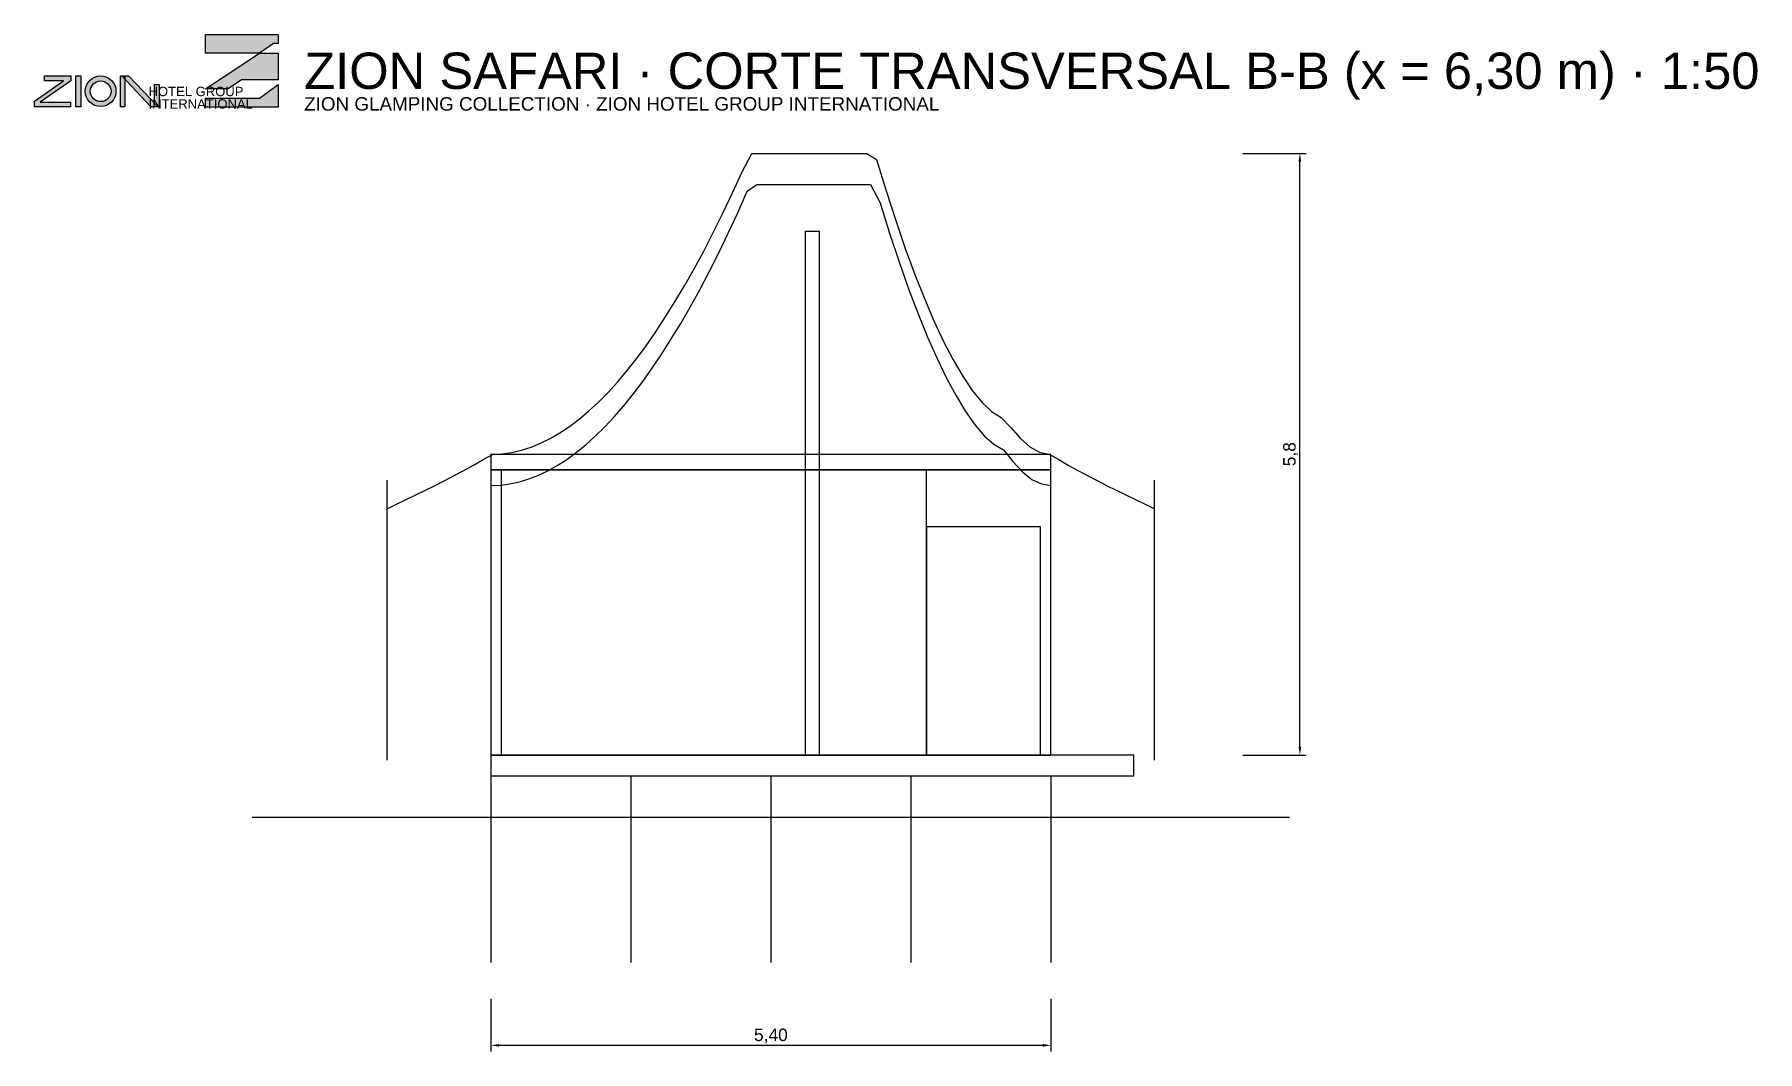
# Model space of a CAD drawing. Header units: metres. Extents: x -7.1 to 9.5, y -2.9 to 7.
import ezdxf
from ezdxf.enums import TextEntityAlignment as Align

# ---------------------------------------------------------------- set-up
doc = ezdxf.new("R2010")
doc.units = ezdxf.units.M
for name, color, linetype in [('COBERTURA', 3, 'CONTINUOUS'), ('COBERTURA_OCULTA', 3, 'CONTINUOUS'), ('COTAS', 2, 'CONTINUOUS'), ('DECK', 32, 'CONTINUOUS'), ('ESTRUTURA', 1, 'CONTINUOUS'), ('FUNDACAO', 5, 'CONTINUOUS'), ('MOBILIARIO', 9, 'CONTINUOUS'), ('PAREDES', 7, 'CONTINUOUS'), ('TEXTO', 7, 'CONTINUOUS')]:
    doc.layers.add(name, color=color, linetype=linetype)
doc.styles.add('ZION', font='arial.ttf')
doc.dimstyles.new('ZION_M', dxfattribs={"dimtxt": 0.12, "dimasz": 0.08, "dimexe": 0.06, "dimexo": 0.05, "dimgap": 0.03, "dimtad": 1, "dimtxsty": 'ZION', "dimcen": 2.5, "dimclrd": 2, "dimclre": 2, "dimclrt": 2, "dimazin": 3, "dimtfac": 1, "dimtmove": 0, "dimatfit": 3})

msp = doc.modelspace()

# ---------------------------------------------------------------- hatches: boundary and pattern name
at = {"layer": 'TEXTO'}
for points in [[(-5.45, 6.95), (-4.75, 6.95), (-4.75, 6.862), (-4.796, 6.862), (-4.931, 6.771), (-5.45, 6.771)], [(-4.931, 6.771), (-4.75, 6.771), (-4.75, 6.511), (-5.104, 6.511), (-5.232, 6.425), (-5.45, 6.425)], [(-7.003, 6.55), (-6.75, 6.55), (-6.75, 6.503), (-7.044, 6.297), (-6.753, 6.297), (-6.753, 6.253), (-7.1, 6.253), (-7.1, 6.306), (-6.819, 6.503), (-7.003, 6.503)], [(-6.7, 6.55), (-6.653, 6.55), (-6.653, 6.253), (-6.7, 6.253)], [(-6.272, 6.55), (-6.228, 6.55), (-6.228, 6.253), (-6.272, 6.253)], [(-6.259, 6.55), (-6.194, 6.55), (-5.906, 6.253), (-5.978, 6.253)], [(-5.944, 6.466), (-5.897, 6.466), (-5.897, 6.253), (-5.944, 6.253)], [(-5.45, 6.336), (-4.929, 6.336), (-4.75, 6.468), (-4.75, 6.25), (-5.45, 6.25)]]:
    msp.add_hatch(color=7, dxfattribs=at).paths.add_polyline_path(points)
h = msp.add_hatch(color=7, dxfattribs=at)
edge = h.paths.add_edge_path()
edge.add_arc((-6.462, 6.402), 0.148, 0, 360)
edge = h.paths.add_edge_path()
edge.add_arc((-6.462, 6.402), 0.1, 0, 360)

# ---------------------------------------------------------------- linework, layer by layer
at = {"layer": 'COBERTURA'}
msp.add_lwpolyline([(-3.7, 2.376), (-3.608, 2.419), (-3.515, 2.464), (-3.423, 2.509), (-3.33, 2.554), (-3.238, 2.6), (-3.145, 2.647), (-3.053, 2.695), (-2.96, 2.744), (-2.868, 2.795), (-2.775, 2.849), (-2.683, 2.9), (-2.59, 2.906), (-2.498, 2.919), (-2.405, 2.941), (-2.312, 2.97), (-2.22, 3.008), (-2.127, 3.053), (-2.035, 3.107), (-1.943, 3.168), (-1.85, 3.238), (-1.758, 3.315), (-1.665, 3.401), (-1.572, 3.494), (-1.48, 3.596), (-1.388, 3.705), (-1.295, 3.822), (-1.203, 3.948), (-1.11, 4.081), (-1.018, 4.223), (-0.925, 4.371), (-0.833, 4.526), (-0.74, 4.689), (-0.647, 4.861), (-0.555, 5.04), (-0.463, 5.227), (-0.37, 5.423), (-0.277, 5.626), (-0.185, 5.803), (-0.092, 5.803), (0, 5.803), (0.093, 5.803), (0.185, 5.803), (0.277, 5.803), (0.37, 5.803), (0.462, 5.803), (0.555, 5.803), (0.647, 5.803), (0.74, 5.803), (0.833, 5.803), (0.925, 5.803), (1.018, 5.744), (1.11, 5.441), (1.203, 5.155), (1.295, 4.887), (1.388, 4.636), (1.48, 4.403), (1.572, 4.187), (1.665, 3.99), (1.758, 3.812), (1.85, 3.654), (1.942, 3.516), (2.035, 3.402), (2.128, 3.314), (2.22, 3.255), (2.312, 3.159), (2.405, 3.052), (2.497, 2.972), (2.59, 2.921), (2.683, 2.901), (2.775, 2.849), (2.867, 2.795), (2.96, 2.744), (3.053, 2.695), (3.145, 2.647), (3.237, 2.6), (3.33, 2.554), (3.423, 2.509), (3.515, 2.464), (3.607, 2.419), (3.7, 2.376)], dxfattribs=at)
at = {"layer": 'COBERTURA_OCULTA'}
msp.add_lwpolyline([(-2.7, 2.6), (-2.608, 2.604), (-2.517, 2.616), (-2.425, 2.635), (-2.334, 2.663), (-2.242, 2.698), (-2.151, 2.741), (-2.059, 2.792), (-1.968, 2.851), (-1.876, 2.917), (-1.785, 2.992), (-1.693, 3.074), (-1.602, 3.164), (-1.51, 3.262), (-1.419, 3.367), (-1.327, 3.481), (-1.236, 3.602), (-1.144, 3.731), (-1.053, 3.868), (-0.961, 4.013), (-0.869, 4.163), (-0.778, 4.321), (-0.686, 4.487), (-0.595, 4.662), (-0.503, 4.844), (-0.412, 5.033), (-0.32, 5.231), (-0.229, 5.437), (-0.137, 5.503), (-0.046, 5.503), (0.046, 5.503), (0.137, 5.503), (0.229, 5.503), (0.32, 5.503), (0.412, 5.503), (0.503, 5.503), (0.595, 5.503), (0.686, 5.503), (0.778, 5.503), (0.869, 5.503), (0.961, 5.503), (1.053, 5.327), (1.144, 5.034), (1.236, 4.757), (1.327, 4.498), (1.419, 4.255), (1.51, 4.031), (1.602, 3.823), (1.693, 3.634), (1.785, 3.463), (1.876, 3.312), (1.968, 3.182), (2.059, 3.076), (2.151, 2.997), (2.242, 2.945), (2.334, 2.832), (2.425, 2.732), (2.517, 2.659), (2.608, 2.615), (2.7, 2.6)], dxfattribs=at)
at = {"layer": 'DECK'}
msp.add_lwpolyline([(-2.7, -0.2), (3.5, -0.2), (3.5, 0), (-2.7, 0)], close=True, dxfattribs=at)
at = {"layer": 'ESTRUTURA'}
for points in [[(0.33, 0), (0.47, 0), (0.47, 5.05), (0.33, 5.05)], [(-2.7, 2.75), (2.7, 2.75), (2.7, 2.9), (-2.7, 2.9)]]:
    msp.add_lwpolyline(points, close=True, dxfattribs=at)
for points in [[(-3.7, -0.05), (-3.7, 2.65)], [(3.7, -0.05), (3.7, 2.65)]]:
    msp.add_lwpolyline(points, dxfattribs=at)
at = {"layer": 'FUNDACAO'}
for points in [[(-2.7, -0.2), (-2.7, -2)], [(-1.35, -0.2), (-1.35, -2)], [(0, -0.2), (0, -2)], [(1.35, -0.2), (1.35, -2)], [(2.7, -0.2), (2.7, -2)]]:
    msp.add_lwpolyline(points, dxfattribs=at)
at = {"layer": 'MOBILIARIO'}
msp.add_lwpolyline([(1.5, 0), (2.6, 0), (2.6, 2.2), (1.5, 2.2)], close=True, dxfattribs=at)
at = {"layer": 'PAREDES'}
for points in [[(-2.7, 0), (2.7, 0), (2.7, 2.75), (-2.7, 2.75)], [(-2.6, 0), (1.5, 0), (1.5, 2.75), (-2.6, 2.75)]]:
    msp.add_lwpolyline(points, close=True, dxfattribs=at)
at = {"layer": 'TEXTO'}
for points in [[(-5.45, 6.95), (-4.75, 6.95), (-4.75, 6.862), (-4.796, 6.862), (-4.931, 6.771), (-5.45, 6.771)], [(-4.931, 6.771), (-4.75, 6.771), (-4.75, 6.511), (-5.104, 6.511), (-5.232, 6.425), (-5.45, 6.425)], [(-7.003, 6.55), (-6.75, 6.55), (-6.75, 6.503), (-7.044, 6.297), (-6.753, 6.297), (-6.753, 6.253), (-7.1, 6.253), (-7.1, 6.306), (-6.819, 6.503), (-7.003, 6.503)], [(-6.7, 6.55), (-6.653, 6.55), (-6.653, 6.253), (-6.7, 6.253)], [(-6.272, 6.55), (-6.228, 6.55), (-6.228, 6.253), (-6.272, 6.253)], [(-6.259, 6.55), (-6.194, 6.55), (-5.906, 6.253), (-5.978, 6.253)], [(-5.944, 6.466), (-5.897, 6.466), (-5.897, 6.253), (-5.944, 6.253)], [(-5.45, 6.336), (-4.929, 6.336), (-4.75, 6.468), (-4.75, 6.25), (-5.45, 6.25)]]:
    msp.add_lwpolyline(points, close=True, dxfattribs=at)
msp.add_lwpolyline([(-5, -0.6), (5, -0.6)], dxfattribs=at)
for radius in [0.148, 0.1]:
    msp.add_circle((-6.462, 6.402), radius, dxfattribs=at)

# ---------------------------------------------------------------- texts
at = {"layer": 'TEXTO', "style": 'ZION'}
for s, height, p in [('ZION SAFARI · CORTE TRANSVERSAL B-B (x = 6,30 m) · 1:50', 0.35, (-4.5, 6.6)), ('HOTEL GROUP', 0.09, (-6, 6.4)), ('INTERNATIONAL', 0.09, (-6, 6.28)), ('ZION GLAMPING COLLECTION · ZION HOTEL GROUP INTERNATIONAL', 0.13, (-4.5, 6.28))]:
    msp.add_text(s, height=height, dxfattribs=at).set_placement(p, align=Align.MIDDLE_LEFT)

# ---------------------------------------------------------------- dimensions: what is measured, and where the dimension line sits
at = {"layer": 'COTAS'}
msp.add_linear_dim(base=(5.1, 0), p1=(4.5, 0), p2=(4.5, 5.803), angle=90, dimstyle='ZION_M', dxfattribs=at).render()
msp.add_linear_dim(base=(-2.7, -2.8), p1=(-2.7, -2.3), p2=(2.7, -2.3), text='5,40', dimstyle='ZION_M', dxfattribs=at).render()

doc.saveas('drawing.dxf')
